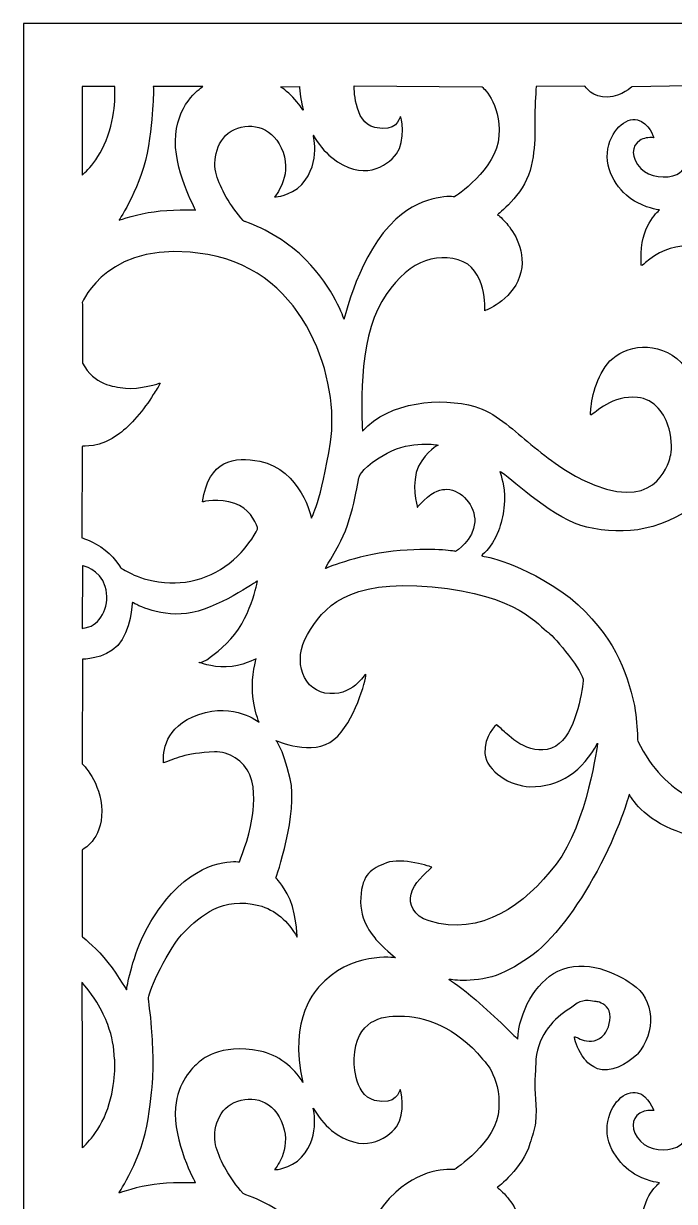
# Model space of a CAD drawing. Header units: centimetres. Extents: x -27 to -20.6, y -8.1 to 8.2.
# Drawn here: x -27 to -24.05, y 2.92 to 8.25 of the extents above; entities that cross this region are included whole.
import ezdxf

# ---------------------------------------------------------------- set-up
doc = ezdxf.new("R2010")
doc.units = ezdxf.units.CM
doc.header["$MEASUREMENT"] = 0
doc.layers.add('layer 1', color=7, linetype='Continuous')

msp = doc.modelspace()

# ---------------------------------------------------------------- linework, layer by layer
at = {"layer": 'layer 1', "color": 250, "lineweight": 30}
for points, knots in [([(-26.99914, 8.24957), (-26.99914, 8.24957), (-20.63859, 8.24957), (-20.63859, 8.24957), (-20.63859, 8.24957), (-20.63859, 8.24957), (-20.63859, -8.11811), (-20.63859, -8.11811), (-20.63859, -8.11811), (-20.63859, -8.11811), (-26.99914, -8.11811), (-26.99914, -8.11811), (-26.99914, -8.11811), (-26.99914, -8.11811), (-26.99914, 8.24957), (-26.99914, 8.24957)], [0, 0, 0, 0, 0.2, 0.2, 0.2, 0.2, 0.4, 0.4, 0.4, 0.4, 0.6, 0.6, 0.6, 0.6, 1, 1, 1, 1]), ([(-26.73375, 7.9644), (-26.73375, 7.9644), (-26.58601, 7.965), (-26.58601, 7.965), (-26.58601, 7.965), (-26.58601, 7.965), (-26.57654, 7.86091), (-26.61748, 7.74183), (-26.61748, 7.74183), (-26.65841, 7.62274), (-26.73303, 7.5642), (-26.73366, 7.56376), (-26.73366, 7.56376), (-26.73366, 7.56376), (-26.73375, 7.9644), (-26.73375, 7.9644)], [0, 0, 0, 0, 0.2, 0.2, 0.2, 0.2, 0.4, 0.4, 0.4, 0.4, 0.6, 0.6, 0.6, 0.6, 1, 1, 1, 1]), ([(-26.56673, 7.35959), (-26.56739, 7.36066), (-26.46105, 7.51431), (-26.4338, 7.69597), (-26.4338, 7.69597), (-26.40655, 7.87763), (-26.41159, 7.96402), (-26.41159, 7.96402), (-26.41159, 7.96402), (-26.41159, 7.96402), (-26.18741, 7.96435), (-26.18741, 7.96435), (-26.18741, 7.96435), (-26.18741, 7.96435), (-26.29611, 7.89881), (-26.31029, 7.74666), (-26.31029, 7.74666), (-26.32446, 7.5945), (-26.22023, 7.40544), (-26.22023, 7.40544), (-26.22023, 7.40544), (-26.22023, 7.40544), (-26.34233, 7.40852), (-26.40773, 7.39772), (-26.40773, 7.39772), (-26.47605, 7.39061), (-26.56608, 7.35853), (-26.56673, 7.35959)], [0, 0, 0, 0, 0.125, 0.125, 0.125, 0.125, 0.25, 0.25, 0.25, 0.25, 0.375, 0.375, 0.375, 0.375, 0.5, 0.5, 0.5, 0.5, 0.625, 0.625, 0.625, 0.625, 0.75, 0.75, 0.75, 0.75, 1, 1, 1, 1]), ([(-25.86226, 7.46528), (-25.86226, 7.46528), (-25.78413, 7.55371), (-25.82414, 7.66667), (-25.82414, 7.66667), (-25.86414, 7.77964), (-25.96245, 7.80574), (-26.04449, 7.76945), (-26.04449, 7.76945), (-26.12654, 7.73315), (-26.14491, 7.62593), (-26.126, 7.56479), (-26.126, 7.56479), (-26.1071, 7.50366), (-26.06618, 7.42588), (-26.00411, 7.35788), (-26.00411, 7.35788), (-26.00091, 7.35437), (-25.99661, 7.35307), (-25.99229, 7.3516), (-25.99229, 7.3516), (-25.90498, 7.32178), (-25.79335, 7.25465), (-25.72075, 7.18036), (-25.72075, 7.18036), (-25.59317, 7.04982), (-25.54778, 6.91164), (-25.54778, 6.91164), (-25.54778, 6.91164), (-25.54778, 6.91164), (-25.47807, 7.21452), (-25.31297, 7.36381), (-25.31297, 7.36381), (-25.18041, 7.48369), (-25.04769, 7.46529), (-25.04769, 7.46529), (-25.04769, 7.46529), (-25.04769, 7.46529), (-24.85493, 7.58812), (-24.84636, 7.74152), (-24.84636, 7.74152), (-24.83778, 7.89491), (-24.92377, 7.96357), (-24.92377, 7.96357), (-24.92377, 7.96357), (-24.92377, 7.96357), (-25.50149, 7.96802), (-25.50149, 7.96802), (-25.50149, 7.96802), (-25.50149, 7.96802), (-25.50774, 7.80322), (-25.4089, 7.7789), (-25.4089, 7.7789), (-25.31006, 7.75459), (-25.29731, 7.82066), (-25.29331, 7.82858), (-25.29331, 7.82858), (-25.28931, 7.83651), (-25.26636, 7.71755), (-25.31039, 7.65974), (-25.31039, 7.65974), (-25.35443, 7.60193), (-25.46384, 7.53124), (-25.60368, 7.64308), (-25.60368, 7.64308), (-25.63816, 7.67065), (-25.66387, 7.70592), (-25.68721, 7.74403), (-25.68721, 7.74403), (-25.68721, 7.74403), (-25.648, 7.5971), (-25.75847, 7.50354), (-25.75847, 7.50354), (-25.82204, 7.46172), (-25.86226, 7.46528), (-25.86226, 7.46528)], [0, 0, 0, 0, 0.05, 0.05, 0.05, 0.05, 0.1, 0.1, 0.1, 0.1, 0.15, 0.15, 0.15, 0.15, 0.2, 0.2, 0.2, 0.2, 0.25, 0.25, 0.25, 0.25, 0.3, 0.3, 0.3, 0.3, 0.35, 0.35, 0.35, 0.35, 0.4, 0.4, 0.4, 0.4, 0.45, 0.45, 0.45, 0.45, 0.5, 0.5, 0.5, 0.5, 0.55, 0.55, 0.55, 0.55, 0.6, 0.6, 0.6, 0.6, 0.65, 0.65, 0.65, 0.65, 0.7, 0.7, 0.7, 0.7, 0.75, 0.75, 0.75, 0.75, 0.8, 0.8, 0.8, 0.8, 0.85, 0.85, 0.85, 0.85, 0.9, 0.9, 0.9, 0.9, 1, 1, 1, 1]), ([(-25.83499, 7.96273), (-25.83499, 7.96273), (-25.80412, 7.9429), (-25.77967, 7.91609), (-25.77967, 7.91609), (-25.75522, 7.88929), (-25.73311, 7.85772), (-25.73311, 7.85772), (-25.73311, 7.85772), (-25.73311, 7.85772), (-25.74409, 7.9041), (-25.747, 7.9306), (-25.747, 7.9306), (-25.7499, 7.9571), (-25.74958, 7.96443), (-25.74958, 7.96443), (-25.74958, 7.96443), (-25.74958, 7.96443), (-25.83499, 7.96273), (-25.83499, 7.96273)], [0, 0, 0, 0, 0.1666667, 0.1666667, 0.1666667, 0.1666667, 0.3333333, 0.3333333, 0.3333333, 0.3333333, 0.5, 0.5, 0.5, 0.5, 0.6666667, 0.6666667, 0.6666667, 0.6666667, 1, 1, 1, 1]), ([(-24.85347, 7.38435), (-24.85347, 7.38435), (-24.73735, 7.4719), (-24.70565, 7.58359), (-24.70565, 7.58359), (-24.67395, 7.69528), (-24.68698, 7.80187), (-24.68322, 7.87076), (-24.68322, 7.87076), (-24.67947, 7.93966), (-24.67822, 7.96532), (-24.67822, 7.96532), (-24.67822, 7.96532), (-24.67822, 7.96532), (-24.45801, 7.96667), (-24.45801, 7.96667), (-24.45801, 7.96667), (-24.45801, 7.96667), (-24.42143, 7.91141), (-24.35472, 7.91645), (-24.35472, 7.91645), (-24.28801, 7.9215), (-24.24446, 7.96339), (-24.24446, 7.96339), (-24.24446, 7.96339), (-24.24446, 7.96339), (-23.98797, 7.96698), (-23.98797, 7.96698), (-23.98797, 7.96698), (-23.98797, 7.96698), (-23.96879, 7.75087), (-23.98061, 7.67288), (-23.98061, 7.67288), (-23.98882, 7.61866), (-24.00629, 7.58264), (-24.0408, 7.56692), (-24.0408, 7.56692), (-24.08823, 7.54532), (-24.16445, 7.55217), (-24.20453, 7.59357), (-24.20453, 7.59357), (-24.25175, 7.64236), (-24.24624, 7.69598), (-24.20854, 7.72062), (-24.20854, 7.72062), (-24.19201, 7.73142), (-24.16998, 7.73477), (-24.14504, 7.73256), (-24.14504, 7.73256), (-24.14504, 7.73256), (-24.16655, 7.80002), (-24.21934, 7.81352), (-24.21934, 7.81352), (-24.27213, 7.82703), (-24.34511, 7.76549), (-24.35572, 7.66473), (-24.35572, 7.66473), (-24.36633, 7.56397), (-24.28331, 7.46957), (-24.22063, 7.43875), (-24.22063, 7.43875), (-24.15796, 7.40794), (-24.1189, 7.40544), (-24.1189, 7.40544), (-24.1189, 7.40544), (-24.1189, 7.40544), (-24.19881, 7.34581), (-24.2018, 7.21044), (-24.2018, 7.21044), (-24.2033, 7.14259), (-24.20723, 7.14649), (-24.18339, 7.16707), (-24.18339, 7.16707), (-24.08114, 7.2553), (-23.90676, 7.3091), (-23.79443, 7.06526), (-23.79443, 7.06526), (-23.66646, 6.7875), (-23.76418, 6.52661), (-23.81134, 6.43968), (-23.81134, 6.43968), (-23.85851, 6.35275), (-23.92891, 6.30499), (-23.92891, 6.30499), (-23.92891, 6.30499), (-23.92891, 6.30499), (-23.90691, 6.57175), (-24.00285, 6.69314), (-24.00285, 6.69314), (-24.09879, 6.81452), (-24.25399, 6.80133), (-24.33154, 6.73381), (-24.33154, 6.73381), (-24.40026, 6.67397), (-24.4259, 6.56013), (-24.43026, 6.50541), (-24.43026, 6.50541), (-24.43058, 6.50142), (-24.43367, 6.47459), (-24.4299, 6.47657), (-24.4299, 6.47657), (-24.40978, 6.48709), (-24.33376, 6.5684), (-24.21913, 6.55699), (-24.21913, 6.55699), (-24.14087, 6.5492), (-24.09463, 6.4819), (-24.07576, 6.41506), (-24.07576, 6.41506), (-24.06061, 6.36141), (-24.06497, 6.3075), (-24.07054, 6.28906), (-24.07054, 6.28906), (-24.08305, 6.24764), (-24.14147, 6.02412), (-24.47053, 6.18488), (-24.47053, 6.18488), (-24.54851, 6.22297), (-24.63554, 6.28877), (-24.71713, 6.35692), (-24.71713, 6.35692), (-24.78715, 6.41543), (-24.86634, 6.48993), (-24.95516, 6.51552), (-24.95516, 6.51552), (-25.10818, 6.5596), (-25.34381, 6.53877), (-25.46446, 6.40485), (-25.46446, 6.40485), (-25.46446, 6.40485), (-25.4915, 6.76574), (-25.39473, 6.95669), (-25.39473, 6.95669), (-25.29796, 7.14764), (-25.16281, 7.2161), (-25.031, 7.18007), (-25.031, 7.18007), (-24.89919, 7.14404), (-24.91087, 6.94948), (-24.91087, 6.94948), (-24.91087, 6.94948), (-24.91087, 6.94948), (-24.79053, 6.99283), (-24.75297, 7.10402), (-24.75297, 7.10402), (-24.71541, 7.2152), (-24.78316, 7.3119), (-24.81137, 7.344), (-24.81137, 7.344), (-24.83958, 7.3761), (-24.85347, 7.38435), (-24.85347, 7.38435)], [0, 0, 0, 0, 0.025641, 0.025641, 0.025641, 0.025641, 0.0512821, 0.0512821, 0.0512821, 0.0512821, 0.0769231, 0.0769231, 0.0769231, 0.0769231, 0.1025641, 0.1025641, 0.1025641, 0.1025641, 0.1282051, 0.1282051, 0.1282051, 0.1282051, 0.1538462, 0.1538462, 0.1538462, 0.1538462, 0.1794872, 0.1794872, 0.1794872, 0.1794872, 0.2051282, 0.2051282, 0.2051282, 0.2051282, 0.2307692, 0.2307692, 0.2307692, 0.2307692, 0.2564103, 0.2564103, 0.2564103, 0.2564103, 0.2820513, 0.2820513, 0.2820513, 0.2820513, 0.3076923, 0.3076923, 0.3076923, 0.3076923, 0.3333333, 0.3333333, 0.3333333, 0.3333333, 0.3589744, 0.3589744, 0.3589744, 0.3589744, 0.3846154, 0.3846154, 0.3846154, 0.3846154, 0.4102564, 0.4102564, 0.4102564, 0.4102564, 0.4358974, 0.4358974, 0.4358974, 0.4358974, 0.4615385, 0.4615385, 0.4615385, 0.4615385, 0.4871795, 0.4871795, 0.4871795, 0.4871795, 0.5128205, 0.5128205, 0.5128205, 0.5128205, 0.5384615, 0.5384615, 0.5384615, 0.5384615, 0.5641026, 0.5641026, 0.5641026, 0.5641026, 0.5897436, 0.5897436, 0.5897436, 0.5897436, 0.6153846, 0.6153846, 0.6153846, 0.6153846, 0.6410256, 0.6410256, 0.6410256, 0.6410256, 0.6666667, 0.6666667, 0.6666667, 0.6666667, 0.6923077, 0.6923077, 0.6923077, 0.6923077, 0.7179487, 0.7179487, 0.7179487, 0.7179487, 0.7435897, 0.7435897, 0.7435897, 0.7435897, 0.7692308, 0.7692308, 0.7692308, 0.7692308, 0.7948718, 0.7948718, 0.7948718, 0.7948718, 0.8205128, 0.8205128, 0.8205128, 0.8205128, 0.8461538, 0.8461538, 0.8461538, 0.8461538, 0.8717949, 0.8717949, 0.8717949, 0.8717949, 0.8974359, 0.8974359, 0.8974359, 0.8974359, 0.9230769, 0.9230769, 0.9230769, 0.9230769, 0.9487179, 0.9487179, 0.9487179, 0.9487179, 1, 1, 1, 1]), ([(-25.93929, 5.96798), (-25.93427, 5.95367), (-25.99105, 5.88048), (-26.01354, 5.85557), (-26.01354, 5.85557), (-26.10179, 5.75782), (-26.23305, 5.70636), (-26.36149, 5.71891), (-26.36149, 5.71891), (-26.43556, 5.72615), (-26.48066, 5.74451), (-26.50946, 5.75842), (-26.50946, 5.75842), (-26.5406, 5.77347), (-26.55932, 5.78516), (-26.55932, 5.78516), (-26.55932, 5.78516), (-26.55932, 5.78516), (-26.59158, 5.84401), (-26.64942, 5.88003), (-26.64942, 5.88003), (-26.70726, 5.91606), (-26.73507, 5.92087), (-26.73507, 5.92087), (-26.73507, 5.92087), (-26.73507, 5.92087), (-26.73376, 6.3352), (-26.73376, 6.3352), (-26.73376, 6.3352), (-26.73374, 6.33903), (-26.65416, 6.32453), (-26.56395, 6.39334), (-26.56395, 6.39334), (-26.51841, 6.42806), (-26.45256, 6.50243), (-26.41151, 6.56949), (-26.41151, 6.56949), (-26.40002, 6.58827), (-26.38736, 6.60582), (-26.38033, 6.62217), (-26.38033, 6.62217), (-26.38033, 6.62217), (-26.47646, 6.5916), (-26.53763, 6.59881), (-26.53763, 6.59881), (-26.59881, 6.60601), (-26.6759, 6.61354), (-26.73286, 6.71243), (-26.73286, 6.71243), (-26.73301, 6.73372), (-26.73282, 6.95274), (-26.73299, 6.98645), (-26.73299, 6.98645), (-26.73299, 6.98645), (-26.61662, 7.28393), (-26.16417, 7.20395), (-26.16417, 7.20395), (-25.71171, 7.12398), (-25.56714, 6.62343), (-25.60941, 6.35441), (-25.60941, 6.35441), (-25.65167, 6.0854), (-25.6957, 6.01078), (-25.6957, 6.01078), (-25.6957, 6.01078), (-25.6957, 6.01078), (-25.74174, 6.23125), (-25.92993, 6.268), (-25.92993, 6.268), (-26.04295, 6.29007), (-26.16195, 6.27599), (-26.18819, 6.08427), (-26.18819, 6.08427), (-26.18819, 6.08427), (-26.11352, 6.10158), (-26.04244, 6.0769), (-26.04244, 6.0769), (-25.98141, 6.0557), (-25.95036, 5.99947), (-25.93929, 5.96798)], [0, 0, 0, 0, 0.047619, 0.047619, 0.047619, 0.047619, 0.0952381, 0.0952381, 0.0952381, 0.0952381, 0.1428571, 0.1428571, 0.1428571, 0.1428571, 0.1904762, 0.1904762, 0.1904762, 0.1904762, 0.2380952, 0.2380952, 0.2380952, 0.2380952, 0.2857143, 0.2857143, 0.2857143, 0.2857143, 0.3333333, 0.3333333, 0.3333333, 0.3333333, 0.3809524, 0.3809524, 0.3809524, 0.3809524, 0.4285714, 0.4285714, 0.4285714, 0.4285714, 0.4761905, 0.4761905, 0.4761905, 0.4761905, 0.5238095, 0.5238095, 0.5238095, 0.5238095, 0.5714286, 0.5714286, 0.5714286, 0.5714286, 0.6190476, 0.6190476, 0.6190476, 0.6190476, 0.6666667, 0.6666667, 0.6666667, 0.6666667, 0.7142857, 0.7142857, 0.7142857, 0.7142857, 0.7619048, 0.7619048, 0.7619048, 0.7619048, 0.8095238, 0.8095238, 0.8095238, 0.8095238, 0.8571429, 0.8571429, 0.8571429, 0.8571429, 0.9047619, 0.9047619, 0.9047619, 0.9047619, 1, 1, 1, 1]), ([(-24.21968, 3.58352), (-24.21968, 3.58352), (-24.28859, 3.51726), (-24.3553, 3.51222), (-24.3553, 3.51222), (-24.42201, 3.50717), (-24.4586, 3.56243), (-24.4586, 3.56243), (-24.4586, 3.56243), (-24.48845, 3.60198), (-24.5003, 3.63183), (-24.50479, 3.66102), (-24.50479, 3.66102), (-24.50675, 3.67375), (-24.42842, 3.6043), (-24.36885, 3.674), (-24.36885, 3.674), (-24.35071, 3.69524), (-24.33578, 3.7459), (-24.34776, 3.77926), (-24.34776, 3.77926), (-24.35801, 3.80778), (-24.39354, 3.82109), (-24.4016, 3.82105), (-24.4016, 3.82105), (-24.41319, 3.82098), (-24.44463, 3.8334), (-24.4804, 3.82053), (-24.4804, 3.82053), (-24.49735, 3.81444), (-24.51132, 3.79948), (-24.52967, 3.78792), (-24.52967, 3.78792), (-24.5952, 3.74665), (-24.66618, 3.67625), (-24.6788, 3.56108), (-24.6788, 3.56108), (-24.6788, 3.56108), (-24.68006, 3.53542), (-24.68381, 3.46652), (-24.68381, 3.46652), (-24.68651, 3.417), (-24.67303, 3.34936), (-24.68122, 3.273), (-24.68122, 3.273), (-24.68443, 3.24312), (-24.69732, 3.21076), (-24.70623, 3.17935), (-24.70623, 3.17935), (-24.73793, 3.06766), (-24.85406, 2.98011), (-24.85406, 2.98011), (-24.85406, 2.98011), (-24.85406, 2.98011), (-24.84017, 2.97186), (-24.81195, 2.93976), (-24.81195, 2.93976), (-24.78374, 2.90766), (-24.71599, 2.81096), (-24.75355, 2.69978), (-24.75355, 2.69978), (-24.79112, 2.58859), (-24.91145, 2.54524), (-24.91145, 2.54524), (-24.91145, 2.54524), (-24.91145, 2.54524), (-24.89977, 2.7398), (-25.03159, 2.77583), (-25.03159, 2.77583), (-25.16339, 2.81186), (-25.29854, 2.7434), (-25.39531, 2.55245), (-25.39531, 2.55245), (-25.49208, 2.3615), (-25.46504, 2.00061), (-25.46504, 2.00061), (-25.46504, 2.00061), (-25.34439, 2.13454), (-25.10877, 2.15536), (-24.95574, 2.11128), (-24.95574, 2.11128), (-24.86693, 2.08569), (-24.78773, 2.01119), (-24.71771, 1.95268), (-24.71771, 1.95268), (-24.63612, 1.88453), (-24.54909, 1.81873), (-24.47111, 1.78064), (-24.47111, 1.78064), (-24.14205, 1.61988), (-24.08363, 1.8434), (-24.07112, 1.88482), (-24.07112, 1.88482), (-24.06555, 1.90326), (-24.06119, 1.95717), (-24.07634, 2.01082), (-24.07634, 2.01082), (-24.09521, 2.07766), (-24.14146, 2.14496), (-24.21972, 2.15275), (-24.21972, 2.15275), (-24.33435, 2.16416), (-24.41037, 2.08285), (-24.43048, 2.07233), (-24.43048, 2.07233), (-24.43426, 2.07035), (-24.43116, 2.09718), (-24.43084, 2.10117), (-24.43084, 2.10117), (-24.42648, 2.15589), (-24.40084, 2.26973), (-24.33212, 2.32957), (-24.33212, 2.32957), (-24.25457, 2.39709), (-24.09938, 2.41028), (-24.00343, 2.2889), (-24.00343, 2.2889), (-23.90749, 2.16751), (-23.92949, 1.90075), (-23.92949, 1.90075), (-23.92949, 1.90075), (-23.92949, 1.90075), (-23.85909, 1.94851), (-23.81193, 2.03544), (-23.81193, 2.03544), (-23.76477, 2.12237), (-23.66705, 2.38326), (-23.79501, 2.66102), (-23.79501, 2.66102), (-23.90734, 2.90486), (-24.08172, 2.85107), (-24.18397, 2.76283), (-24.18397, 2.76283), (-24.20782, 2.74225), (-24.20388, 2.73835), (-24.20238, 2.8062), (-24.20238, 2.8062), (-24.19939, 2.94157), (-24.11949, 3.0012), (-24.11949, 3.0012), (-24.11949, 3.0012), (-24.11949, 3.0012), (-24.15854, 3.0037), (-24.22122, 3.03451), (-24.22122, 3.03451), (-24.28389, 3.06533), (-24.36692, 3.15973), (-24.3563, 3.26049), (-24.3563, 3.26049), (-24.34569, 3.36125), (-24.27272, 3.42279), (-24.21993, 3.40928), (-24.21993, 3.40928), (-24.16714, 3.39578), (-24.14562, 3.32832), (-24.14562, 3.32832), (-24.14562, 3.32832), (-24.17056, 3.33053), (-24.1926, 3.32718), (-24.20912, 3.31638), (-24.20912, 3.31638), (-24.24682, 3.29174), (-24.25234, 3.23812), (-24.20511, 3.18933), (-24.20511, 3.18933), (-24.16504, 3.14793), (-24.08882, 3.14108), (-24.04139, 3.16268), (-24.04139, 3.16268), (-24.00688, 3.1784), (-23.98941, 3.21442), (-23.98119, 3.26864), (-23.98119, 3.26864), (-23.96938, 3.34663), (-23.9898, 3.59891), (-23.9898, 3.59891), (-23.9898, 3.59891), (-23.99767, 3.82908), (-24.01784, 4.05272), (-23.79299, 4.22752), (-23.79299, 4.22752), (-23.54272, 4.42207), (-23.06665, 4.34041), (-23.02772, 4.3332), (-23.02772, 4.3332), (-22.98879, 4.326), (-23.01215, 4.27436), (-23.08222, 4.46051), (-23.08222, 4.46051), (-23.1523, 4.64665), (-23.05045, 4.70297), (-23.1005, 4.6665), (-23.1005, 4.6665), (-23.15054, 4.63002), (-23.2131, 4.62732), (-23.28317, 4.63678), (-23.28317, 4.63678), (-23.35323, 4.64623), (-23.43742, 4.74627), (-23.43742, 4.74627), (-23.43742, 4.74627), (-23.43742, 4.74627), (-23.27466, 4.7617), (-23.15414, 4.85853), (-23.15414, 4.85853), (-23.02822, 4.95969), (-22.96938, 5.10927), (-22.95493, 5.24342), (-22.95493, 5.24342), (-22.9249, 5.52226), (-23.04702, 5.69951), (-23.17515, 5.79894), (-23.17515, 5.79894), (-23.30328, 5.89837), (-23.61128, 5.89401), (-23.67407, 5.74367), (-23.67407, 5.74367), (-23.73687, 5.59333), (-23.63776, 5.50129), (-23.54854, 5.50579), (-23.54854, 5.50579), (-23.45932, 5.51029), (-23.39678, 5.59042), (-23.40011, 5.57691), (-23.40011, 5.57691), (-23.40345, 5.56341), (-23.45765, 5.38965), (-23.53687, 5.35904), (-23.53687, 5.35904), (-23.61608, 5.32843), (-23.71493, 5.35924), (-23.8173, 5.4864), (-23.8173, 5.4864), (-23.91967, 5.61355), (-23.95708, 5.84094), (-23.81694, 5.99842), (-23.81694, 5.99842), (-23.6768, 6.15591), (-23.39832, 6.08562), (-23.39832, 6.08562), (-23.39832, 6.08562), (-23.39832, 6.08562), (-23.4684, 6.16717), (-23.42653, 6.29884), (-23.42653, 6.29884), (-23.38467, 6.43051), (-23.25453, 6.4934), (-23.25453, 6.4934), (-23.25453, 6.4934), (-23.25453, 6.4934), (-23.32278, 6.44328), (-23.28729, 6.28115), (-23.28729, 6.28115), (-23.2518, 6.11902), (-23.09993, 6.17958), (-23.03388, 6.20983), (-23.03388, 6.20983), (-22.96784, 6.24008), (-22.80859, 6.43367), (-22.94986, 6.56098), (-22.94986, 6.56098), (-23.09112, 6.68828), (-23.18717, 6.71112), (-23.34332, 6.65924), (-23.34332, 6.65924), (-23.49948, 6.60736), (-23.69622, 6.27755), (-23.89811, 6.11182), (-23.89811, 6.11182), (-24.09999, 5.94609), (-24.27518, 5.93168), (-24.4487, 5.96951), (-24.4487, 5.96951), (-24.59205, 6.00076), (-24.77865, 6.178), (-24.8309, 6.21445), (-24.8309, 6.21445), (-24.8419, 6.22212), (-24.84349, 6.22444), (-24.84131, 6.21686), (-24.84131, 6.21686), (-24.83055, 6.17942), (-24.81526, 6.14868), (-24.82445, 6.0562), (-24.82445, 6.0562), (-24.82794, 6.02111), (-24.83735, 5.9857), (-24.84901, 5.95277), (-24.84901, 5.95277), (-24.88045, 5.86397), (-24.9331, 5.84189), (-24.92392, 5.83923), (-24.92392, 5.83923), (-24.91314, 5.8361), (-24.74807, 5.81503), (-24.52451, 5.6498), (-24.52451, 5.6498), (-24.32118, 5.47755), (-24.27133, 5.32355), (-24.23327, 5.16276), (-24.23327, 5.16276), (-24.22751, 5.13842), (-24.22291, 5.07417), (-24.21965, 5.03373), (-24.21965, 5.03373), (-24.21843, 5.0185), (-24.2205, 5.00617), (-24.21807, 5.0014), (-24.21807, 5.0014), (-24.15371, 4.87466), (-24.07462, 4.79227), (-23.98423, 4.74906), (-23.98423, 4.74906), (-23.91793, 4.71736), (-23.82048, 4.69328), (-23.75804, 4.74461), (-23.75804, 4.74461), (-23.69632, 4.79536), (-23.66929, 4.89039), (-23.68423, 4.96974), (-23.68423, 4.96974), (-23.69054, 5.00324), (-23.7024, 5.03713), (-23.72371, 5.05753), (-23.72371, 5.05753), (-23.81201, 5.14208), (-23.93661, 5.03821), (-23.9504, 5.02707), (-23.9504, 5.02707), (-23.95692, 5.02181), (-23.9613, 5.03084), (-23.96684, 5.05054), (-23.96684, 5.05054), (-23.97189, 5.06848), (-23.98125, 5.09498), (-23.9801, 5.13261), (-23.9801, 5.13261), (-23.97432, 5.32257), (-23.79513, 5.36435), (-23.72504, 5.36303), (-23.72504, 5.36303), (-23.52799, 5.35932), (-23.39999, 5.18665), (-23.44442, 4.97647), (-23.44442, 4.97647), (-23.47754, 4.81982), (-23.54082, 4.7269), (-23.60834, 4.66306), (-23.60834, 4.66306), (-23.67586, 4.59921), (-23.75193, 4.55829), (-23.85775, 4.55768), (-23.85775, 4.55768), (-23.94357, 4.55719), (-24.01077, 4.58066), (-24.06548, 4.60312), (-24.06548, 4.60312), (-24.20807, 4.66168), (-24.25619, 4.76036), (-24.25619, 4.76036), (-24.25619, 4.76036), (-24.25619, 4.76036), (-24.30591, 4.58721), (-24.40235, 4.41215), (-24.40235, 4.41215), (-24.49294, 4.24771), (-24.60099, 4.09606), (-24.71256, 4.02002), (-24.71256, 4.02002), (-24.7687, 3.98175), (-24.82622, 3.94847), (-24.8784, 3.93425), (-24.8784, 3.93425), (-24.99319, 3.90297), (-25.08211, 3.9259), (-25.0735, 3.92219), (-25.0735, 3.92219), (-25.06847, 3.92001), (-25.01104, 3.88152), (-24.95125, 3.82947), (-24.95125, 3.82947), (-24.86249, 3.7522), (-24.76145, 3.65193), (-24.76145, 3.65193), (-24.76145, 3.65193), (-24.75553, 3.77336), (-24.68258, 3.90856), (-24.58049, 3.95878), (-24.58049, 3.95878), (-24.45397, 4.02103), (-24.31207, 3.94823), (-24.24286, 3.90132), (-24.24286, 3.90132), (-24.14096, 3.83226), (-24.13358, 3.68381), (-24.21962, 3.58358)], [0, 0, 0, 0, 0.01, 0.01, 0.01, 0.01, 0.02, 0.02, 0.02, 0.02, 0.03, 0.03, 0.03, 0.03, 0.04, 0.04, 0.04, 0.04, 0.05, 0.05, 0.05, 0.05, 0.06, 0.06, 0.06, 0.06, 0.07, 0.07, 0.07, 0.07, 0.08, 0.08, 0.08, 0.08, 0.09, 0.09, 0.09, 0.09, 0.1, 0.1, 0.1, 0.1, 0.11, 0.11, 0.11, 0.11, 0.12, 0.12, 0.12, 0.12, 0.13, 0.13, 0.13, 0.13, 0.14, 0.14, 0.14, 0.14, 0.15, 0.15, 0.15, 0.15, 0.16, 0.16, 0.16, 0.16, 0.17, 0.17, 0.17, 0.17, 0.18, 0.18, 0.18, 0.18, 0.19, 0.19, 0.19, 0.19, 0.2, 0.2, 0.2, 0.2, 0.21, 0.21, 0.21, 0.21, 0.22, 0.22, 0.22, 0.22, 0.23, 0.23, 0.23, 0.23, 0.24, 0.24, 0.24, 0.24, 0.25, 0.25, 0.25, 0.25, 0.26, 0.26, 0.26, 0.26, 0.27, 0.27, 0.27, 0.27, 0.28, 0.28, 0.28, 0.28, 0.29, 0.29, 0.29, 0.29, 0.3, 0.3, 0.3, 0.3, 0.31, 0.31, 0.31, 0.31, 0.32, 0.32, 0.32, 0.32, 0.33, 0.33, 0.33, 0.33, 0.34, 0.34, 0.34, 0.34, 0.35, 0.35, 0.35, 0.35, 0.36, 0.36, 0.36, 0.36, 0.37, 0.37, 0.37, 0.37, 0.38, 0.38, 0.38, 0.38, 0.39, 0.39, 0.39, 0.39, 0.4, 0.4, 0.4, 0.4, 0.41, 0.41, 0.41, 0.41, 0.42, 0.42, 0.42, 0.42, 0.43, 0.43, 0.43, 0.43, 0.44, 0.44, 0.44, 0.44, 0.45, 0.45, 0.45, 0.45, 0.46, 0.46, 0.46, 0.46, 0.47, 0.47, 0.47, 0.47, 0.48, 0.48, 0.48, 0.48, 0.49, 0.49, 0.49, 0.49, 0.5, 0.5, 0.5, 0.5, 0.51, 0.51, 0.51, 0.51, 0.52, 0.52, 0.52, 0.52, 0.53, 0.53, 0.53, 0.53, 0.54, 0.54, 0.54, 0.54, 0.55, 0.55, 0.55, 0.55, 0.56, 0.56, 0.56, 0.56, 0.57, 0.57, 0.57, 0.57, 0.58, 0.58, 0.58, 0.58, 0.59, 0.59, 0.59, 0.59, 0.6, 0.6, 0.6, 0.6, 0.61, 0.61, 0.61, 0.61, 0.62, 0.62, 0.62, 0.62, 0.63, 0.63, 0.63, 0.63, 0.64, 0.64, 0.64, 0.64, 0.65, 0.65, 0.65, 0.65, 0.66, 0.66, 0.66, 0.66, 0.67, 0.67, 0.67, 0.67, 0.68, 0.68, 0.68, 0.68, 0.69, 0.69, 0.69, 0.69, 0.7, 0.7, 0.7, 0.7, 0.71, 0.71, 0.71, 0.71, 0.72, 0.72, 0.72, 0.72, 0.73, 0.73, 0.73, 0.73, 0.74, 0.74, 0.74, 0.74, 0.75, 0.75, 0.75, 0.75, 0.76, 0.76, 0.76, 0.76, 0.77, 0.77, 0.77, 0.77, 0.78, 0.78, 0.78, 0.78, 0.79, 0.79, 0.79, 0.79, 0.8, 0.8, 0.8, 0.8, 0.81, 0.81, 0.81, 0.81, 0.82, 0.82, 0.82, 0.82, 0.83, 0.83, 0.83, 0.83, 0.84, 0.84, 0.84, 0.84, 0.85, 0.85, 0.85, 0.85, 0.86, 0.86, 0.86, 0.86, 0.87, 0.87, 0.87, 0.87, 0.88, 0.88, 0.88, 0.88, 0.89, 0.89, 0.89, 0.89, 0.9, 0.9, 0.9, 0.9, 0.91, 0.91, 0.91, 0.91, 0.92, 0.92, 0.92, 0.92, 0.93, 0.93, 0.93, 0.93, 0.94, 0.94, 0.94, 0.94, 0.95, 0.95, 0.95, 0.95, 0.96, 0.96, 0.96, 0.96, 0.97, 0.97, 0.97, 0.97, 0.98, 0.98, 0.98, 0.98, 1, 1, 1, 1]), ([(-25.2162, 6.05958), (-25.2162, 6.05958), (-25.24679, 6.17307), (-25.21008, 6.24513), (-25.21008, 6.24513), (-25.17338, 6.31718), (-25.12221, 6.3412), (-25.12221, 6.3412), (-25.12221, 6.3412), (-25.12221, 6.3412), (-25.24234, 6.36402), (-25.35246, 6.30517), (-25.35246, 6.30517), (-25.46258, 6.24633), (-25.47862, 6.20223), (-25.48005, 6.19605), (-25.48005, 6.19605), (-25.48148, 6.18988), (-25.51212, 5.9917), (-25.5728, 5.88633), (-25.5728, 5.88633), (-25.63349, 5.78096), (-25.63691, 5.77893), (-25.62999, 5.78308), (-25.62999, 5.78308), (-25.62306, 5.78724), (-25.46797, 5.85048), (-25.2931, 5.86355), (-25.2931, 5.86355), (-25.11824, 5.87662), (-25.04283, 5.85962), (-25.04283, 5.85962), (-25.04283, 5.85962), (-25.04283, 5.85962), (-24.96006, 5.90972), (-24.95631, 5.99348), (-24.95631, 5.99348), (-24.95305, 6.06621), (-25.01519, 6.13883), (-25.08183, 6.14099), (-25.08183, 6.14099), (-25.10647, 6.14179), (-25.14144, 6.1346), (-25.18595, 6.09004), (-25.18595, 6.09004), (-25.21433, 6.06156), (-25.2162, 6.05958), (-25.2162, 6.05958)], [0, 0, 0, 0, 0.0769231, 0.0769231, 0.0769231, 0.0769231, 0.1538462, 0.1538462, 0.1538462, 0.1538462, 0.2307692, 0.2307692, 0.2307692, 0.2307692, 0.3076923, 0.3076923, 0.3076923, 0.3076923, 0.3846154, 0.3846154, 0.3846154, 0.3846154, 0.4615385, 0.4615385, 0.4615385, 0.4615385, 0.5384615, 0.5384615, 0.5384615, 0.5384615, 0.6153846, 0.6153846, 0.6153846, 0.6153846, 0.6923077, 0.6923077, 0.6923077, 0.6923077, 0.7692308, 0.7692308, 0.7692308, 0.7692308, 0.8461538, 0.8461538, 0.8461538, 0.8461538, 1, 1, 1, 1]), ([(-26.73376, 5.51178), (-26.73376, 5.51178), (-26.73285, 5.79477), (-26.73285, 5.79477), (-26.73285, 5.79477), (-26.73285, 5.79477), (-26.65367, 5.78199), (-26.6291, 5.70142), (-26.6291, 5.70142), (-26.60453, 5.62085), (-26.64637, 5.53565), (-26.70393, 5.51795), (-26.70393, 5.51795), (-26.73187, 5.50931), (-26.73376, 5.51178), (-26.73376, 5.51178)], [0, 0, 0, 0, 0.2, 0.2, 0.2, 0.2, 0.4, 0.4, 0.4, 0.4, 0.6, 0.6, 0.6, 0.6, 1, 1, 1, 1]), ([(-26.73347, 4.11553), (-26.73347, 4.11553), (-26.73396, 4.50854), (-26.73396, 4.50854), (-26.73396, 4.50854), (-26.73396, 4.50854), (-26.64275, 4.55298), (-26.64497, 4.68508), (-26.64497, 4.68508), (-26.6472, 4.81719), (-26.73396, 4.89885), (-26.73396, 4.89885), (-26.73396, 4.89885), (-26.73396, 4.89885), (-26.73281, 5.37191), (-26.73281, 5.37191), (-26.73281, 5.37191), (-26.73281, 5.37191), (-26.63383, 5.36984), (-26.57295, 5.43376), (-26.57295, 5.43376), (-26.51208, 5.49768), (-26.50624, 5.62913), (-26.50624, 5.62913), (-26.50624, 5.62913), (-26.50624, 5.62913), (-26.39601, 5.56269), (-26.26092, 5.57889), (-26.26092, 5.57889), (-26.12584, 5.5951), (-25.93972, 5.7269), (-25.93972, 5.7269), (-25.93972, 5.7269), (-25.93972, 5.7269), (-25.96862, 5.54852), (-26.08081, 5.44277), (-26.08081, 5.44277), (-26.193, 5.33702), (-26.20589, 5.3585), (-26.20589, 5.3585), (-26.20589, 5.3585), (-26.20589, 5.3585), (-26.149, 5.3344), (-26.08181, 5.33689), (-26.08181, 5.33689), (-26.00894, 5.33959), (-25.94592, 5.37386), (-25.94592, 5.37386), (-25.94592, 5.37386), (-25.94592, 5.37386), (-25.96762, 5.29882), (-25.96232, 5.22002), (-25.96232, 5.22002), (-25.95703, 5.14122), (-25.93234, 5.08606), (-25.93234, 5.08606), (-25.93234, 5.08606), (-25.93234, 5.08606), (-26.04479, 5.17808), (-26.20489, 5.1219), (-26.20489, 5.1219), (-26.36499, 5.06572), (-26.36737, 4.95037), (-26.36507, 4.903), (-26.36507, 4.903), (-26.31588, 4.91882), (-26.27009, 4.94751), (-26.13492, 4.95203), (-26.13492, 4.95203), (-26.06945, 4.95422), (-26.00157, 4.91245), (-25.97456, 4.84811), (-25.97456, 4.84811), (-25.9458, 4.77961), (-25.95882, 4.689), (-25.96499, 4.6469), (-25.96499, 4.6469), (-25.97746, 4.56173), (-26.02202, 4.45445), (-26.02202, 4.45445), (-26.02202, 4.45445), (-26.02202, 4.45445), (-26.17558, 4.47852), (-26.32907, 4.31039), (-26.32907, 4.31039), (-26.38635, 4.24765), (-26.43332, 4.17496), (-26.46457, 4.10356), (-26.46457, 4.10356), (-26.51706, 3.98361), (-26.53263, 3.87444), (-26.53263, 3.87444), (-26.53263, 3.87444), (-26.53263, 3.87444), (-26.5858, 3.96413), (-26.63576, 4.02163), (-26.63576, 4.02163), (-26.68613, 4.07826), (-26.73347, 4.11553), (-26.73347, 4.11553)], [0, 0, 0, 0, 0.0384615, 0.0384615, 0.0384615, 0.0384615, 0.0769231, 0.0769231, 0.0769231, 0.0769231, 0.1153846, 0.1153846, 0.1153846, 0.1153846, 0.1538462, 0.1538462, 0.1538462, 0.1538462, 0.1923077, 0.1923077, 0.1923077, 0.1923077, 0.2307692, 0.2307692, 0.2307692, 0.2307692, 0.2692308, 0.2692308, 0.2692308, 0.2692308, 0.3076923, 0.3076923, 0.3076923, 0.3076923, 0.3461538, 0.3461538, 0.3461538, 0.3461538, 0.3846154, 0.3846154, 0.3846154, 0.3846154, 0.4230769, 0.4230769, 0.4230769, 0.4230769, 0.4615385, 0.4615385, 0.4615385, 0.4615385, 0.5, 0.5, 0.5, 0.5, 0.5384615, 0.5384615, 0.5384615, 0.5384615, 0.5769231, 0.5769231, 0.5769231, 0.5769231, 0.6153846, 0.6153846, 0.6153846, 0.6153846, 0.6538462, 0.6538462, 0.6538462, 0.6538462, 0.6923077, 0.6923077, 0.6923077, 0.6923077, 0.7307692, 0.7307692, 0.7307692, 0.7307692, 0.7692308, 0.7692308, 0.7692308, 0.7692308, 0.8076923, 0.8076923, 0.8076923, 0.8076923, 0.8461538, 0.8461538, 0.8461538, 0.8461538, 0.8846154, 0.8846154, 0.8846154, 0.8846154, 0.9230769, 0.9230769, 0.9230769, 0.9230769, 1, 1, 1, 1]), ([(-26.41266, 3.55734), (-26.41266, 3.55734), (-26.40713, 3.47339), (-26.43438, 3.29173), (-26.43438, 3.29173), (-26.46163, 3.11007), (-26.56797, 2.95642), (-26.56732, 2.95535), (-26.56732, 2.95535), (-26.56666, 2.95429), (-26.47663, 2.98637), (-26.40831, 2.99348), (-26.40831, 2.99348), (-26.34291, 3.00428), (-26.22082, 3.0012), (-26.22082, 3.0012), (-26.22082, 3.0012), (-26.22082, 3.0012), (-26.32505, 3.19027), (-26.31087, 3.34242), (-26.31087, 3.34242), (-26.30024, 3.45653), (-26.23643, 3.52193), (-26.2052, 3.54749), (-26.2052, 3.54749), (-26.20095, 3.55096), (-26.11227, 3.63623), (-25.92844, 3.59748), (-25.92844, 3.59748), (-25.84703, 3.58032), (-25.77536, 3.52595), (-25.73398, 3.45604), (-25.73398, 3.45604), (-25.80648, 3.74608), (-25.66166, 3.88813), (-25.66166, 3.88813), (-25.66166, 3.88813), (-25.52152, 4.05024), (-25.31549, 4.02028), (-25.31549, 4.02028), (-25.31549, 4.02028), (-25.31549, 4.02028), (-25.38137, 4.0761), (-25.39554, 4.0941), (-25.39554, 4.0941), (-25.40972, 4.11211), (-25.48038, 4.18308), (-25.47259, 4.29237), (-25.47259, 4.29237), (-25.4648, 4.40166), (-25.42506, 4.42207), (-25.3559, 4.44959), (-25.3559, 4.44959), (-25.28673, 4.4771), (-25.14982, 4.43022), (-25.14982, 4.43022), (-25.14982, 4.43022), (-25.18296, 4.3973), (-25.23239, 4.36079), (-25.24462, 4.30824), (-25.24462, 4.30824), (-25.25475, 4.2647), (-25.23496, 4.20896), (-25.16284, 4.18694), (-25.16284, 4.18694), (-24.92836, 4.11535), (-24.73094, 4.25823), (-24.58813, 4.44365), (-24.58813, 4.44365), (-24.44532, 4.62906), (-24.39975, 4.99225), (-24.39975, 4.99225), (-24.39975, 4.99225), (-24.46465, 4.86891), (-24.57244, 4.79123), (-24.70594, 4.79454), (-24.70594, 4.79454), (-24.793, 4.7967), (-24.90407, 4.86477), (-24.91007, 4.94472), (-24.91007, 4.94472), (-24.91607, 5.02466), (-24.85719, 5.07586), (-24.85719, 5.07586), (-24.85719, 5.07586), (-24.85719, 5.07586), (-24.84487, 5.06505), (-24.82178, 5.04344), (-24.82178, 5.04344), (-24.79869, 5.02184), (-24.69324, 4.91962), (-24.58933, 4.97862), (-24.58933, 4.97862), (-24.50003, 5.02933), (-24.47145, 5.22045), (-24.46517, 5.2732), (-24.46517, 5.2732), (-24.46055, 5.31211), (-24.59242, 5.47182), (-24.62261, 5.492), (-24.62261, 5.492), (-24.66465, 5.5201), (-24.75875, 5.66493), (-25.14914, 5.69951), (-25.14914, 5.69951), (-25.53954, 5.7341), (-25.64164, 5.60471), (-25.71314, 5.48428), (-25.71314, 5.48428), (-25.78464, 5.36385), (-25.73287, 5.22191), (-25.61274, 5.21591), (-25.61274, 5.21591), (-25.49261, 5.2099), (-25.44842, 5.32214), (-25.44873, 5.30117), (-25.44873, 5.30117), (-25.44903, 5.28021), (-25.4995, 5.08563), (-25.59359, 5.00781), (-25.59359, 5.00781), (-25.68769, 4.93), (-25.85586, 5.00349), (-25.85586, 5.00349), (-25.85586, 5.00349), (-25.85586, 5.00349), (-25.82983, 4.98187), (-25.79179, 4.83057), (-25.79179, 4.83057), (-25.75375, 4.67926), (-25.85637, 4.38114), (-25.85637, 4.38114), (-25.85637, 4.38114), (-25.85637, 4.38114), (-25.84578, 4.37479), (-25.80516, 4.30997), (-25.80516, 4.30997), (-25.76455, 4.24514), (-25.76048, 4.11399), (-25.76048, 4.11399), (-25.76048, 4.11399), (-25.8017, 4.18516), (-25.85676, 4.23719), (-25.93439, 4.25718), (-25.93439, 4.25718), (-26.09704, 4.29906), (-26.19964, 4.20855), (-26.27096, 4.13831), (-26.27096, 4.13831), (-26.34227, 4.06806), (-26.43363, 3.86483), (-26.43363, 3.83961), (-26.43363, 3.83961), (-26.43363, 3.82779), (-26.42402, 3.76611), (-26.41912, 3.70276), (-26.41912, 3.70276), (-26.41543, 3.65494), (-26.41308, 3.60615), (-26.41266, 3.5581), (-26.41266, 3.5581), (-26.41266, 3.55784), (-26.41266, 3.55759), (-26.41266, 3.55734)], [0, 0, 0, 0, 0.0238095, 0.0238095, 0.0238095, 0.0238095, 0.047619, 0.047619, 0.047619, 0.047619, 0.0714286, 0.0714286, 0.0714286, 0.0714286, 0.0952381, 0.0952381, 0.0952381, 0.0952381, 0.1190476, 0.1190476, 0.1190476, 0.1190476, 0.1428571, 0.1428571, 0.1428571, 0.1428571, 0.1666667, 0.1666667, 0.1666667, 0.1666667, 0.1904762, 0.1904762, 0.1904762, 0.1904762, 0.2142857, 0.2142857, 0.2142857, 0.2142857, 0.2380952, 0.2380952, 0.2380952, 0.2380952, 0.2619048, 0.2619048, 0.2619048, 0.2619048, 0.2857143, 0.2857143, 0.2857143, 0.2857143, 0.3095238, 0.3095238, 0.3095238, 0.3095238, 0.3333333, 0.3333333, 0.3333333, 0.3333333, 0.3571429, 0.3571429, 0.3571429, 0.3571429, 0.3809524, 0.3809524, 0.3809524, 0.3809524, 0.4047619, 0.4047619, 0.4047619, 0.4047619, 0.4285714, 0.4285714, 0.4285714, 0.4285714, 0.452381, 0.452381, 0.452381, 0.452381, 0.4761905, 0.4761905, 0.4761905, 0.4761905, 0.5, 0.5, 0.5, 0.5, 0.5238095, 0.5238095, 0.5238095, 0.5238095, 0.547619, 0.547619, 0.547619, 0.547619, 0.5714286, 0.5714286, 0.5714286, 0.5714286, 0.5952381, 0.5952381, 0.5952381, 0.5952381, 0.6190476, 0.6190476, 0.6190476, 0.6190476, 0.6428571, 0.6428571, 0.6428571, 0.6428571, 0.6666667, 0.6666667, 0.6666667, 0.6666667, 0.6904762, 0.6904762, 0.6904762, 0.6904762, 0.7142857, 0.7142857, 0.7142857, 0.7142857, 0.7380952, 0.7380952, 0.7380952, 0.7380952, 0.7619048, 0.7619048, 0.7619048, 0.7619048, 0.7857143, 0.7857143, 0.7857143, 0.7857143, 0.8095238, 0.8095238, 0.8095238, 0.8095238, 0.8333333, 0.8333333, 0.8333333, 0.8333333, 0.8571429, 0.8571429, 0.8571429, 0.8571429, 0.8809524, 0.8809524, 0.8809524, 0.8809524, 0.9047619, 0.9047619, 0.9047619, 0.9047619, 0.9285714, 0.9285714, 0.9285714, 0.9285714, 0.952381, 0.952381, 0.952381, 0.952381, 1, 1, 1, 1]), ([(-26.73433, 3.56017), (-26.73433, 3.56017), (-26.73452, 3.90809), (-26.73452, 3.90809), (-26.73452, 3.90809), (-26.73452, 3.91051), (-26.69893, 3.86764), (-26.66776, 3.81897), (-26.66776, 3.81897), (-26.64611, 3.78516), (-26.62803, 3.74397), (-26.61822, 3.7182), (-26.61822, 3.7182), (-26.59649, 3.66111), (-26.59047, 3.61684), (-26.5866, 3.56077), (-26.5866, 3.56077), (-26.5866, 3.56077), (-26.57712, 3.45667), (-26.61806, 3.33759), (-26.61806, 3.33759), (-26.659, 3.2185), (-26.73362, 3.15996), (-26.73425, 3.15952), (-26.73425, 3.15952), (-26.73425, 3.15952), (-26.73433, 3.56017), (-26.73433, 3.56017)], [0, 0, 0, 0, 0.125, 0.125, 0.125, 0.125, 0.25, 0.25, 0.25, 0.25, 0.375, 0.375, 0.375, 0.375, 0.5, 0.5, 0.5, 0.5, 0.625, 0.625, 0.625, 0.625, 0.75, 0.75, 0.75, 0.75, 1, 1, 1, 1]), ([(-25.86284, 3.06104), (-25.86284, 3.06104), (-25.78471, 3.14947), (-25.82472, 3.26243), (-25.82472, 3.26243), (-25.86473, 3.3754), (-25.96303, 3.4015), (-26.04508, 3.36521), (-26.04508, 3.36521), (-26.12713, 3.32891), (-26.1455, 3.22169), (-26.12659, 3.16055), (-26.12659, 3.16055), (-26.10768, 3.09942), (-26.06677, 3.02164), (-26.0047, 2.95364), (-26.0047, 2.95364), (-26.00149, 2.95013), (-25.9972, 2.94883), (-25.99288, 2.94736), (-25.99288, 2.94736), (-25.90556, 2.91754), (-25.79393, 2.85041), (-25.72133, 2.77612), (-25.72133, 2.77612), (-25.59375, 2.64558), (-25.54837, 2.5074), (-25.54837, 2.5074), (-25.54837, 2.5074), (-25.54837, 2.5074), (-25.47866, 2.81028), (-25.31356, 2.95958), (-25.31356, 2.95958), (-25.18099, 3.07945), (-25.04827, 3.06106), (-25.04827, 3.06106), (-25.04827, 3.06106), (-25.04827, 3.06106), (-24.85552, 3.18388), (-24.84694, 3.33728), (-24.84694, 3.33728), (-24.83836, 3.49067), (-24.92127, 3.56182), (-24.92127, 3.56182), (-24.92127, 3.56182), (-25.04034, 3.7081), (-25.18503, 3.75549), (-25.29486, 3.75634), (-25.29486, 3.75634), (-25.37761, 3.75697), (-25.49322, 3.74016), (-25.50207, 3.56378), (-25.50207, 3.56378), (-25.50207, 3.56378), (-25.50833, 3.39898), (-25.40949, 3.37466), (-25.40949, 3.37466), (-25.31064, 3.35035), (-25.2979, 3.41642), (-25.2939, 3.42435), (-25.2939, 3.42435), (-25.28989, 3.43227), (-25.26694, 3.31331), (-25.31098, 3.2555), (-25.31098, 3.2555), (-25.35502, 3.19769), (-25.46443, 3.127), (-25.60426, 3.23884), (-25.60426, 3.23884), (-25.63874, 3.26641), (-25.66445, 3.30168), (-25.68779, 3.33979), (-25.68779, 3.33979), (-25.68779, 3.33979), (-25.64859, 3.19286), (-25.75906, 3.0993), (-25.75906, 3.0993), (-25.82263, 3.05748), (-25.86284, 3.06104), (-25.86284, 3.06104)], [0, 0, 0, 0, 0.047619, 0.047619, 0.047619, 0.047619, 0.0952381, 0.0952381, 0.0952381, 0.0952381, 0.1428571, 0.1428571, 0.1428571, 0.1428571, 0.1904762, 0.1904762, 0.1904762, 0.1904762, 0.2380952, 0.2380952, 0.2380952, 0.2380952, 0.2857143, 0.2857143, 0.2857143, 0.2857143, 0.3333333, 0.3333333, 0.3333333, 0.3333333, 0.3809524, 0.3809524, 0.3809524, 0.3809524, 0.4285714, 0.4285714, 0.4285714, 0.4285714, 0.4761905, 0.4761905, 0.4761905, 0.4761905, 0.5238095, 0.5238095, 0.5238095, 0.5238095, 0.5714286, 0.5714286, 0.5714286, 0.5714286, 0.6190476, 0.6190476, 0.6190476, 0.6190476, 0.6666667, 0.6666667, 0.6666667, 0.6666667, 0.7142857, 0.7142857, 0.7142857, 0.7142857, 0.7619048, 0.7619048, 0.7619048, 0.7619048, 0.8095238, 0.8095238, 0.8095238, 0.8095238, 0.8571429, 0.8571429, 0.8571429, 0.8571429, 0.9047619, 0.9047619, 0.9047619, 0.9047619, 1, 1, 1, 1])]:
    msp.add_open_spline(points, degree=3, knots=knots, dxfattribs=at)

doc.saveas('drawing.dxf')
